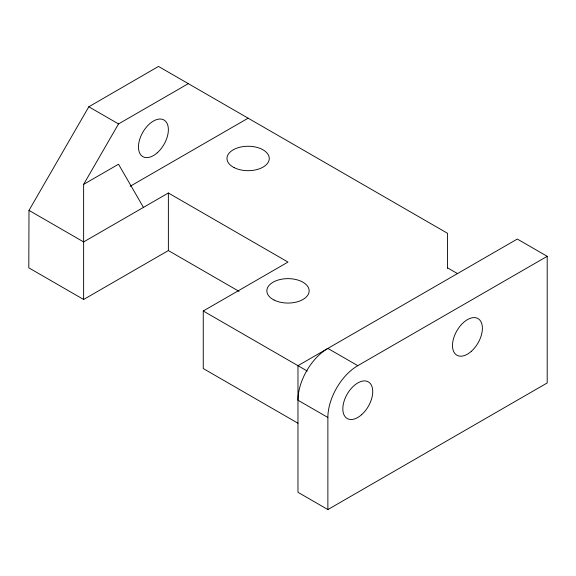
<?xml version="1.0" encoding="UTF-8"?>
<svg xmlns="http://www.w3.org/2000/svg" width="576" height="576" viewBox="0 0 576 576"><rect width="100%" height="100%" fill="white"/><g stroke="black" fill="none" stroke-linecap="round" stroke-linejoin="round"><path stroke-width="0.86" d="M447.509 268.366L447.509 233.294L158.494 66.434L88.812 106.783L28.994 210.384L28.8 267.833L83.628 299.484L168.372 250.56L239.062 291.377M83.628 299.484L83.628 184.37L118.526 123.934L188.309 83.65M83.628 184.37L118.526 164.225L143.446 207.396M130.162 186.286L248.126 118.181M297.972 423.23L203.263 368.554L203.263 310.997L288 262.073L168.372 193.003L83.628 241.927L28.994 210.384M327.874 509.566L327.874 417.478A42.293 24.422 -60 0 1 357.782 365.674L547.2 256.32L547.2 382.946L327.874 509.566L297.972 492.3L297.972 365.674L517.291 239.047L547.2 256.32M447.509 267.826L457.474 273.586M88.812 106.783L118.526 123.934M357.782 365.674L327.874 348.408A42.293 24.422 -60 0 0 297.972 400.212L327.874 417.478M203.263 310.997L307.289 371.059M168.372 193.003L168.372 250.56M157.284 152.77A21.146 12.211 -60 0 0 163.987 120.01A21.146 12.211 -60 0 0 138.974 142.193A21.146 12.211 -60 0 0 157.284 152.77M234.18 167.652A21.146 12.211 0 0 0 268.862 160.855A21.146 12.211 0 0 0 241.322 146.909A21.146 12.211 0 0 0 234.18 167.652M274.054 300.031A21.146 12.211 0 0 0 308.743 293.234A21.146 12.211 0 0 0 281.203 279.288A21.146 12.211 0 0 0 274.054 300.031M471.319 351.338A21.146 12.211 -60 0 0 478.022 318.586A21.146 12.211 -60 0 0 453.002 340.769A21.146 12.211 -60 0 0 471.319 351.338M361.656 414.655A21.146 12.211 -60 0 0 368.359 381.895A21.146 12.211 -60 0 0 343.339 404.078A21.146 12.211 -60 0 0 361.656 414.655"/></g></svg>
